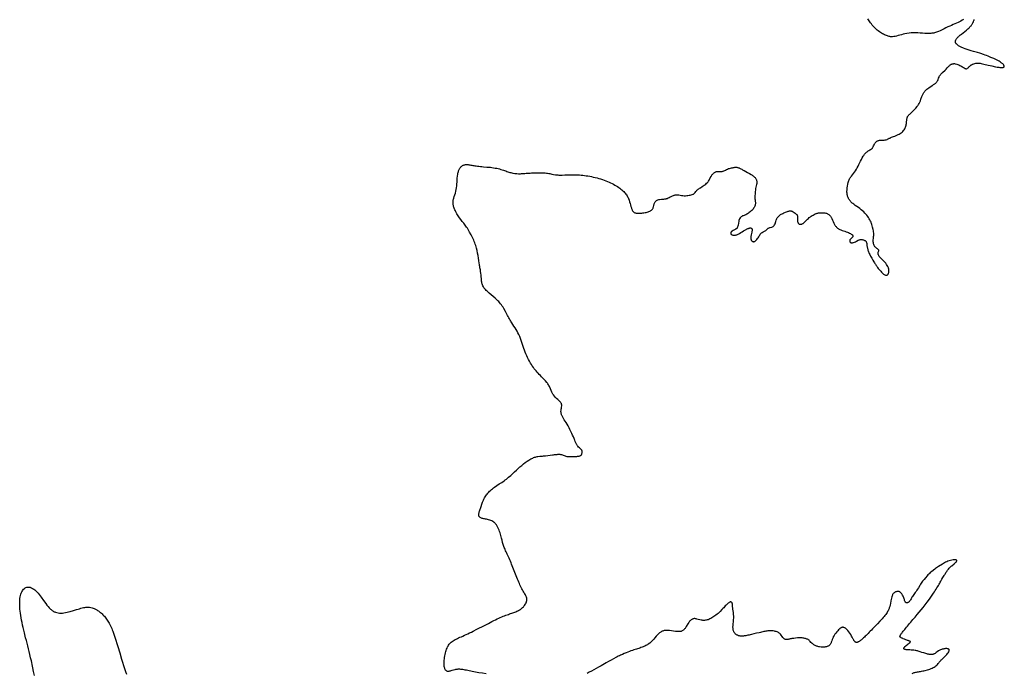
# Model space of a CAD drawing. Header units: millimetres. Extents: x -2727 to 5033, y -935 to 8668.
# Drawn here: x -2385 to 1230, y 1466 to 3866 of the extents above; entities that cross this region are included whole.
import ezdxf

# ---------------------------------------------------------------- set-up
doc = ezdxf.new("R2010")
doc.units = ezdxf.units.MM
doc.layers.add('172', color=7, linetype='Continuous')

msp = doc.modelspace()

# ---------------------------------------------------------------- linework, layer by layer
at = {"layer": '172', "elevation": 172}
for points in [[(1080.3, 3867.2), (1075.6, 3864.2), (1070.6, 3861.4), (1065.5, 3858.7), (1060, 3856), (1054.4, 3853.4), (1048.4, 3850.8), (1042.3, 3848.1), (1035.9, 3845.4), (1029.3, 3842.5), (1022.6, 3839.5), (1015.7, 3836.3), (1008.8, 3832.9), (995, 3825.9), (988, 3822.8), (984.6, 3821.4), (981.1, 3820.1), (977.7, 3819), (974.2, 3818.1), (970.8, 3817.3), (967.3, 3816.7), (963.9, 3816.2), (960.4, 3815.9), (953.2, 3815.6), (945.8, 3815.6), (938, 3816), (929.8, 3816.6), (921.4, 3817.2), (912.9, 3817.8), (904.5, 3818.1), (896.1, 3818), (887.9, 3817.5), (880.1, 3816.6), (872.5, 3815.5), (865.2, 3814.1), (858.4, 3812.5), (851.9, 3810.9), (845.8, 3809.2), (840.1, 3807.6), (834.7, 3806.2), (829.5, 3805), (824.6, 3804), (819.7, 3803.5), (817.3, 3803.4), (814.7, 3803.5), (812.1, 3803.7), (809.4, 3804.1), (806.6, 3804.7), (803.6, 3805.5), (800.5, 3806.5), (797.2, 3807.7), (793.7, 3809.1), (790.2, 3810.7), (786.5, 3812.6), (782.7, 3814.6), (778.9, 3816.9), (775.1, 3819.4), (771.2, 3822.2), (767.3, 3825.1), (763.5, 3828.3), (759.6, 3831.7), (755.9, 3835.3), (752.2, 3839), (748.6, 3842.8), (745.2, 3846.6), (741.9, 3850.5), (738.8, 3854.4), (735.9, 3858.2), (733.3, 3861.9), (730.9, 3865.5), (728.9, 3868.9)], [(-672.5, 1464.1), (-685.9, 1465.9), (-699.2, 1467.9), (-705.7, 1469), (-711.9, 1470.1), (-717.9, 1471.3), (-723.7, 1472.5), (-729.2, 1473.6), (-734.5, 1474.7), (-739.6, 1475.8), (-744.4, 1476.8), (-749.1, 1477.7), (-753.5, 1478.5), (-757.7, 1479.2), (-761.7, 1479.7), (-765.5, 1480.1), (-769.1, 1480.3), (-772.6, 1480.3), (-775.8, 1480.3), (-779, 1480.1), (-782, 1479.8), (-784.8, 1479.4), (-787.6, 1478.9), (-792.8, 1477.6), (-797.8, 1476), (-802.4, 1474.4), (-804.6, 1473.8), (-806.8, 1473.2), (-808.8, 1472.8), (-810.8, 1472.6), (-812.8, 1472.6), (-814.6, 1472.9), (-816.4, 1473.5), (-818, 1474.4), (-819.6, 1475.7), (-821, 1477.3), (-822.4, 1479.2), (-823.5, 1481.6), (-824.5, 1484.2), (-825.4, 1487.3), (-826, 1490.8), (-826.4, 1494.6), (-826.6, 1498.9), (-826.6, 1503.5), (-826.4, 1508.4), (-826, 1513.6), (-825.5, 1518.9), (-824.7, 1524.3), (-823.8, 1529.7), (-822.8, 1535), (-821.6, 1540.3), (-820.3, 1545.2), (-819, 1550), (-817.5, 1554.4), (-815.9, 1558.5), (-814.2, 1562.3), (-812.3, 1565.8), (-810.3, 1569.1), (-808.1, 1572.2), (-805.7, 1575.1), (-803.2, 1577.8), (-800.3, 1580.4), (-797.3, 1582.8), (-793.9, 1585), (-790.3, 1587.2), (-786.5, 1589.4), (-782.4, 1591.5), (-778, 1593.6), (-773.4, 1595.7), (-768.5, 1597.9), (-763.3, 1600.2), (-757.8, 1602.6), (-752.1, 1605.2), (-746.1, 1608), (-739.8, 1610.9), (-733.3, 1614), (-726.7, 1617.2), (-719.9, 1620.5), (-706, 1627.4), (-677.9, 1641.8), (-664.2, 1649), (-657.5, 1652.4), (-650.9, 1655.8), (-644.5, 1659.1), (-638.2, 1662.3), (-632.2, 1665.3), (-626.3, 1668.1), (-620.6, 1670.7), (-615.1, 1673.1), (-609.9, 1675.2), (-604.8, 1677.2), (-600, 1679), (-595.4, 1680.6), (-590.9, 1682.2), (-586.6, 1683.6), (-582.4, 1685), (-578.4, 1686.3), (-570.7, 1689), (-563.3, 1691.9), (-559.8, 1693.5), (-556.4, 1695.1), (-553.1, 1696.9), (-549.9, 1698.7), (-546.8, 1700.6), (-543.9, 1702.7), (-541, 1704.9), (-538.4, 1707.3), (-535.8, 1709.7), (-533.5, 1712.4), (-531.3, 1715.1), (-529.3, 1718), (-527.5, 1720.9), (-526, 1723.9), (-524.8, 1726.9), (-523.9, 1729.9), (-523.3, 1733), (-523, 1736), (-523.2, 1739), (-523.6, 1741.9), (-524.5, 1744.8), (-525.6, 1747.8), (-526.9, 1750.8), (-528.5, 1753.9), (-530.3, 1757.2), (-532.3, 1760.6), (-534.4, 1764.1), (-536.5, 1767.9), (-538.8, 1771.9), (-541.1, 1776.2), (-543.4, 1780.7), (-545.7, 1785.4), (-548.1, 1790.4), (-550.4, 1795.5), (-552.8, 1800.9), (-555.2, 1806.4), (-557.6, 1812), (-560, 1817.8), (-564.8, 1829.7), (-569.5, 1841.8), (-574.2, 1854), (-578.8, 1865.9), (-581.1, 1871.7), (-583.4, 1877.4), (-585.7, 1882.9), (-588, 1888.1), (-590.3, 1893.2), (-592.5, 1898.1), (-594.7, 1902.8), (-596.8, 1907.3), (-598.8, 1911.7), (-600.8, 1915.9), (-602.6, 1920), (-604.3, 1924), (-605.9, 1927.9), (-607.3, 1931.7), (-609.7, 1939.2), (-611.8, 1946.6), (-613.8, 1954.3), (-614.8, 1958.4), (-615.9, 1962.6), (-617.1, 1967), (-618.3, 1971.6), (-619.8, 1976.5), (-621.4, 1981.5), (-623.1, 1986.6), (-625.1, 1991.7), (-627.2, 1996.8), (-629.5, 2001.6), (-632, 2006.3), (-634.7, 2010.6), (-637.6, 2014.6), (-639.2, 2016.4), (-640.8, 2018), (-642.5, 2019.6), (-644.2, 2021), (-647.8, 2023.5), (-651.5, 2025.5), (-655.4, 2027.2), (-659.3, 2028.6), (-663.2, 2029.7), (-667, 2030.6), (-670.8, 2031.3), (-674.5, 2032), (-678, 2032.6), (-681.2, 2033.2), (-684.3, 2033.9), (-687.1, 2034.7), (-689.6, 2035.5), (-691.9, 2036.4), (-693.9, 2037.5), (-695.6, 2038.7), (-697.1, 2040.1), (-698.2, 2041.6), (-699, 2043.4), (-699.5, 2045.3), (-699.7, 2047.5), (-699.5, 2049.9), (-699.2, 2052.5), (-698.6, 2055.2), (-697.8, 2058.2), (-696.9, 2061.3), (-695.9, 2064.5), (-694.7, 2067.9), (-693.5, 2071.4), (-691, 2078.7), (-688.3, 2086.3), (-685.4, 2094.2), (-682.1, 2102), (-680.3, 2105.8), (-678.3, 2109.7), (-676.1, 2113.4), (-673.8, 2117.1), (-671.3, 2120.6), (-668.7, 2124.1), (-665.9, 2127.5), (-662.9, 2130.9), (-659.7, 2134.1), (-656.4, 2137.3), (-652.8, 2140.5), (-649.2, 2143.5), (-645.3, 2146.6), (-641.3, 2149.5), (-632.9, 2155.4), (-624.1, 2161.2), (-615.1, 2167), (-606.3, 2173), (-602, 2176), (-597.8, 2179.2), (-589.8, 2185.7), (-582.1, 2192.4), (-574.9, 2199.1), (-567.9, 2205.7), (-561.2, 2212.1), (-554.7, 2218.2), (-548.3, 2223.9), (-541.9, 2229.4), (-535.5, 2234.7), (-528.9, 2239.7), (-522.1, 2244.4), (-515.2, 2248.9), (-511.8, 2250.9), (-508.3, 2252.8), (-504.9, 2254.6), (-501.5, 2256.2), (-498.1, 2257.7), (-494.8, 2258.9), (-491.6, 2259.9), (-488.4, 2260.8), (-485.3, 2261.5), (-482.1, 2262), (-475.8, 2262.8), (-469.1, 2263.4), (-465.6, 2263.7), (-461.9, 2264), (-458, 2264.3), (-453.9, 2264.8), (-445.5, 2265.8), (-437, 2266.8), (-428.7, 2267.9), (-424.7, 2268.4), (-421, 2268.8), (-417.5, 2269.2), (-414.3, 2269.5), (-411.4, 2269.7), (-408.7, 2269.9), (-406.2, 2270), (-403.9, 2270), (-401.7, 2269.9), (-399.7, 2269.7), (-396, 2269.1), (-392.6, 2268.1), (-389.3, 2266.8), (-382.8, 2264), (-379.5, 2262.9), (-376.2, 2262.1), (-372.6, 2261.7), (-368.9, 2261.7), (-364.8, 2261.9), (-360.4, 2262.1), (-355.5, 2262.2), (-350.2, 2262.3), (-344.7, 2262.4), (-339.4, 2262.5), (-336.8, 2262.7), (-334.5, 2262.9), (-332.3, 2263.3), (-330.3, 2263.7), (-328.5, 2264.2), (-327, 2264.9), (-325.7, 2265.6), (-324.6, 2266.5), (-323.6, 2267.4), (-322.8, 2268.4), (-321.6, 2270.6), (-320.7, 2273.1), (-320.1, 2275.6), (-319.8, 2278.3), (-320, 2281), (-320.3, 2282.4), (-320.7, 2283.8), (-321.4, 2285.1), (-322.1, 2286.4), (-323.1, 2287.7), (-324.3, 2288.9), (-326.9, 2291.5), (-329.9, 2294), (-333.1, 2296.8), (-336, 2299.9), (-337.4, 2301.6), (-338.6, 2303.4), (-339.8, 2305.3), (-340.9, 2307.3), (-343, 2311.7), (-345, 2316.5), (-347.2, 2321.8), (-348.3, 2324.6), (-349.5, 2327.6), (-352.1, 2333.8), (-355, 2340.2), (-358, 2346.9), (-361.3, 2353.8), (-364.6, 2360.6), (-368.1, 2367.4), (-371.7, 2374), (-375.2, 2380.3), (-378.7, 2386.3), (-382.2, 2391.9), (-385.5, 2397.1), (-388.6, 2402), (-391.3, 2406.5), (-393.7, 2410.9), (-394.6, 2413), (-395.5, 2415.1), (-396.1, 2417.2), (-396.7, 2419.3), (-397.4, 2423.5), (-397.7, 2427.6), (-397.5, 2431.7), (-397.1, 2435.7), (-396.3, 2439.7), (-395.6, 2443.7), (-395.1, 2447.5), (-395, 2449.3), (-395, 2451.2), (-395.2, 2452.9), (-395.6, 2454.7), (-396.3, 2456.3), (-397.1, 2457.9), (-398.2, 2459.5), (-399.4, 2461.1), (-400.8, 2462.6), (-402.3, 2464.2), (-405.8, 2467.5), (-409.6, 2470.9), (-413.6, 2474.7), (-417.7, 2478.8), (-421.7, 2483.2), (-425.5, 2488), (-427.2, 2490.5), (-428.9, 2493.2), (-430.4, 2495.9), (-431.7, 2498.7), (-434.2, 2504.4), (-436.5, 2510.4), (-439, 2516.4), (-440.4, 2519.4), (-441.9, 2522.4), (-443.6, 2525.4), (-445.5, 2528.3), (-447.6, 2531.2), (-449.8, 2534), (-454.5, 2539.4), (-459.4, 2544.7), (-464.3, 2549.7), (-469, 2554.5), (-473.4, 2559.1), (-477.5, 2563.5), (-481.4, 2567.7), (-485.2, 2571.9), (-488.8, 2576.1), (-492.3, 2580.2), (-495.7, 2584.5), (-499.1, 2589.1), (-502.6, 2594), (-504.3, 2596.6), (-506.1, 2599.4), (-509.6, 2605.3), (-513.2, 2611.7), (-516.7, 2618.3), (-520.1, 2625), (-523.3, 2631.8), (-526.4, 2638.5), (-529.3, 2645.2), (-532, 2651.9), (-534.5, 2658.7), (-537, 2665.8), (-539.3, 2673), (-544, 2687.9), (-546.5, 2695.3), (-549.3, 2702.5), (-552.3, 2709.5), (-555.5, 2716.2), (-559, 2722.6), (-562.7, 2728.9), (-566.4, 2734.9), (-570.2, 2740.8), (-574, 2746.7), (-578, 2752.8), (-580.1, 2756.1), (-582.2, 2759.5), (-584.4, 2763.2), (-586.6, 2767.1), (-588.9, 2771.2), (-591.3, 2775.7), (-593.8, 2780.3), (-596.4, 2785.2), (-601.8, 2795.1), (-607.4, 2805.1), (-610.4, 2809.9), (-613.4, 2814.6), (-616.5, 2819), (-619.6, 2823.2), (-622.8, 2827.1), (-626.1, 2830.8), (-629.4, 2834.2), (-632.8, 2837.5), (-639.7, 2843.8), (-646.8, 2849.9), (-654.1, 2855.9), (-661.5, 2862.2), (-668.5, 2868.6), (-671.9, 2871.9), (-675, 2875.2), (-677.9, 2878.5), (-680.5, 2881.9), (-682.7, 2885.2), (-684.6, 2888.6), (-686.1, 2892.1), (-687.3, 2895.5), (-688.1, 2898.9), (-688.8, 2902.3), (-689.2, 2905.7), (-689.5, 2909.1), (-689.9, 2915.8), (-690.2, 2922.2), (-690.8, 2928.4), (-691.6, 2934.7), (-692.6, 2941.1), (-693.7, 2947.8), (-694.3, 2951.5), (-695, 2955.2), (-695.6, 2959.2), (-696.2, 2963.4), (-696.9, 2967.7), (-697.6, 2972.2), (-698.9, 2981.4), (-700.4, 2990.7), (-702, 3000.1), (-703.7, 3009.3), (-705.6, 3018.4), (-707.9, 3027.4), (-709.2, 3032), (-710.6, 3036.6), (-712.2, 3041.3), (-714, 3046.1), (-715.9, 3051), (-717.9, 3056), (-720.2, 3061.1), (-722.5, 3066.2), (-727.6, 3076.4), (-732.9, 3086.3), (-735.7, 3091), (-738.4, 3095.6), (-741.2, 3100), (-743.9, 3104.1), (-746.6, 3108), (-749.3, 3111.8), (-754.6, 3118.9), (-759.9, 3125.6), (-765, 3132.3), (-770, 3139.1), (-774.9, 3146.1), (-779.5, 3153.2), (-783.6, 3160.3), (-785.4, 3163.8), (-787.1, 3167.3), (-788.7, 3170.7), (-790, 3173.9), (-791.1, 3177.2), (-792, 3180.3), (-792.8, 3183.4), (-793.3, 3186.4), (-793.7, 3189.4), (-793.9, 3192.4), (-793.9, 3195.4), (-793.7, 3198.3), (-793.4, 3201.3), (-792.9, 3204.3), (-792.2, 3207.4), (-791.4, 3210.4), (-789.5, 3216.6), (-787.4, 3223), (-785.4, 3229.4), (-783.6, 3235.9), (-782.2, 3242.5), (-781.1, 3249.2), (-780.3, 3256), (-779.7, 3263), (-779.2, 3270.1), (-778.7, 3277.3), (-778.2, 3284.6), (-777.5, 3291.8), (-776.5, 3298.7), (-775.9, 3302), (-775.2, 3305.2), (-774.3, 3308.2), (-773.3, 3311.1), (-772.3, 3313.8), (-771.1, 3316.3), (-769.8, 3318.7), (-768.5, 3320.9), (-767, 3322.9), (-765.5, 3324.8), (-763.9, 3326.5), (-762.2, 3328), (-760.5, 3329.4), (-758.7, 3330.5), (-756.9, 3331.5), (-755, 3332.3), (-753, 3333), (-750.9, 3333.5), (-748.6, 3333.8), (-746.3, 3334), (-743.8, 3334.1), (-741.2, 3334), (-738.4, 3333.8), (-735.4, 3333.4), (-732.3, 3333), (-729, 3332.5), (-725.4, 3331.8), (-721.6, 3331.2), (-717.6, 3330.5), (-713.3, 3329.8), (-708.8, 3329.1), (-703.9, 3328.4), (-698.8, 3327.8), (-693.3, 3327.2), (-687.6, 3326.7), (-681.7, 3326.2), (-669.5, 3325.2), (-657, 3324), (-650.9, 3323.3), (-644.9, 3322.5), (-639.1, 3321.5), (-633.5, 3320.5), (-628.2, 3319.2), (-623, 3317.9), (-618.2, 3316.5), (-613.5, 3315), (-609, 3313.6), (-604.6, 3312.1), (-600.4, 3310.6), (-596.4, 3309.2), (-592.5, 3307.8), (-588.6, 3306.6), (-584.9, 3305.5), (-581.3, 3304.5), (-574.1, 3302.8), (-567.2, 3301.6), (-560.2, 3300.9), (-553.1, 3300.6), (-545.8, 3300.7), (-542, 3300.8), (-538.1, 3301.1), (-534.1, 3301.3), (-529.9, 3301.7), (-525.5, 3302), (-521, 3302.4), (-516.2, 3302.7), (-511.1, 3303.1), (-505.8, 3303.4), (-500.3, 3303.7), (-488.9, 3304.1), (-477.4, 3304.2), (-471.8, 3304.2), (-466.3, 3304.1), (-461, 3303.8), (-456, 3303.5), (-451.3, 3303), (-446.9, 3302.4), (-442.8, 3301.7), (-439, 3301), (-431.7, 3299.4), (-424.7, 3297.9), (-417.5, 3296.7), (-413.8, 3296.3), (-409.8, 3296), (-405.8, 3295.8), (-401.6, 3295.6), (-392.9, 3295.7), (-383.8, 3295.9), (-374.4, 3296.3), (-365, 3296.6), (-355.3, 3296.8), (-345.3, 3296.7), (-340.2, 3296.6), (-334.8, 3296.4), (-329.4, 3296), (-323.7, 3295.5), (-317.8, 3294.9), (-311.7, 3294.2), (-305.4, 3293.3), (-298.9, 3292.2), (-292.3, 3291.1), (-285.6, 3289.8), (-278.9, 3288.3), (-272.1, 3286.7), (-265.4, 3285), (-258.7, 3283.1), (-252, 3281.2), (-245.5, 3279.1), (-239.2, 3276.9), (-233, 3274.5), (-226.9, 3272.1), (-221, 3269.6), (-215.3, 3267), (-209.8, 3264.3), (-204.5, 3261.6), (-199.5, 3258.8), (-194.6, 3255.9), (-190, 3253), (-185.6, 3250), (-181.4, 3247.1), (-177.5, 3244.1), (-173.8, 3241), (-170.4, 3238), (-167.2, 3234.9), (-164.3, 3231.8), (-161.6, 3228.7), (-159.1, 3225.5), (-156.9, 3222.4), (-154.9, 3219.3), (-153.2, 3216.1), (-151.6, 3213), (-150.2, 3209.8), (-147.9, 3203.6), (-146, 3197.5), (-144.2, 3191.5), (-142.6, 3185.7), (-140.9, 3180.2), (-139.3, 3175.1), (-138.4, 3172.7), (-137.5, 3170.4), (-136.6, 3168.3), (-135.7, 3166.3), (-134.7, 3164.5), (-133.7, 3162.9), (-132.6, 3161.4), (-131.4, 3160.1), (-130, 3159), (-128.4, 3158), (-126.6, 3157.2), (-124.5, 3156.5), (-122.2, 3156), (-119.5, 3155.7), (-116.4, 3155.4), (-113, 3155.4), (-109.3, 3155.4), (-105.4, 3155.6), (-101.3, 3155.9), (-97.2, 3156.4), (-93.1, 3156.9), (-89, 3157.6), (-85, 3158.4), (-81.3, 3159.3), (-77.9, 3160.2), (-74.8, 3161.3), (-72, 3162.5), (-69.5, 3163.8), (-67.3, 3165.2), (-65.4, 3166.8), (-63.7, 3168.5), (-62.2, 3170.3), (-60.9, 3172.2), (-59.8, 3174.3), (-58.9, 3176.6), (-58.1, 3179), (-56.6, 3184.2), (-55.2, 3189.6), (-54.3, 3192.1), (-53.3, 3194.6), (-52.1, 3196.9), (-50.6, 3199), (-48.8, 3200.8), (-46.7, 3202.4), (-44.3, 3203.6), (-41.5, 3204.5), (-38.6, 3205.3), (-35.5, 3205.8), (-29.1, 3206.6), (-22.7, 3207.1), (-19.7, 3207.4), (-16.9, 3207.7), (-14.3, 3208.2), (-11.9, 3208.7), (-9.7, 3209.3), (-7.6, 3210), (-3.7, 3211.6), (-0.1, 3213.3), (3.5, 3215.3), (7.2, 3217.3), (11.2, 3219.2), (15.3, 3220.9), (17.5, 3221.6), (19.7, 3222.2), (22, 3222.7), (24.4, 3222.9), (26.9, 3223), (29.3, 3223), (34.5, 3222.5), (44.9, 3220.8), (50, 3220.1), (54.9, 3219.8), (59.6, 3219.8), (64.1, 3220.2), (68.4, 3220.7), (72.6, 3221.4), (76.7, 3222.1), (80.6, 3222.9), (84.3, 3223.9), (87.6, 3225.2), (89.2, 3226), (90.6, 3226.9), (91.8, 3227.9), (93, 3229), (95.1, 3231.7), (97.3, 3234.7), (98.5, 3236.3), (99.9, 3238), (101.6, 3239.8), (103.4, 3241.6), (105.6, 3243.5), (108.2, 3245.4), (111, 3247.3), (114.1, 3249.3), (120.8, 3253.5), (127.7, 3257.9), (131, 3260.3), (134.2, 3262.7), (137.1, 3265.3), (139.7, 3267.9), (142.1, 3270.7), (144.1, 3273.5), (146, 3276.4), (147.7, 3279.3), (150.6, 3284.9), (153.4, 3290.3), (154.8, 3292.8), (156.2, 3295.2), (157.7, 3297.3), (159.3, 3299.3), (161, 3301.1), (162.8, 3302.8), (164.6, 3304.2), (166.5, 3305.4), (168.5, 3306.5), (170.5, 3307.4), (172.5, 3308.1), (174.6, 3308.6), (176.8, 3308.9), (178.9, 3309.1), (183.3, 3309.2), (187.7, 3309.1), (191.9, 3309.1), (194, 3309.2), (196, 3309.5), (197.9, 3310), (199.8, 3310.6), (203.3, 3312.2), (206.8, 3314), (210.3, 3316), (213.7, 3317.7), (217.4, 3319.1), (221, 3320.2), (224.7, 3321), (228.3, 3321.7), (231.7, 3322.3), (234.9, 3323.1), (237.8, 3323.8), (240.6, 3324.5), (243.5, 3324.8), (245, 3324.8), (246.6, 3324.7), (248.3, 3324.4), (250.1, 3323.9), (252, 3323.3), (254, 3322.5), (256.1, 3321.6), (258.3, 3320.6), (260.7, 3319.4), (263.2, 3318.2), (265.8, 3316.8), (268.6, 3315.4), (271.5, 3313.9), (274.5, 3312.3), (281, 3309), (287.6, 3305.5), (294.2, 3301.8), (300.4, 3298), (303.3, 3296.1), (306, 3294.2), (308.5, 3292.2), (310.8, 3290.2), (312.8, 3288.2), (314.7, 3286.2), (316.3, 3284.1), (317.7, 3282.1), (318.9, 3280), (319.9, 3277.9), (320.6, 3275.8), (321.1, 3273.7), (321.3, 3271.6), (321.3, 3269.4), (321.2, 3267.3), (321, 3265.1), (320.1, 3260.5), (319, 3255.9), (317.9, 3250.9), (316.9, 3245.8), (316.1, 3240.5), (315.5, 3235.2), (315.1, 3230.1), (314.7, 3225.1), (314.5, 3220.5), (314.4, 3216.2), (314.4, 3212.2), (314.5, 3208.5), (314.8, 3205), (315.1, 3201.8), (315.5, 3198.7), (315.9, 3195.8), (316.1, 3192.9), (316.1, 3190.1), (315.8, 3187.3), (315.2, 3184.6), (314.2, 3181.8), (312.9, 3179.1), (311.3, 3176.3), (309.4, 3173.6), (307.3, 3170.9), (305, 3168.3), (302.5, 3165.6), (299.7, 3163), (296.8, 3160.4), (293.8, 3157.9), (290.7, 3155.5), (287.4, 3153.3), (284.2, 3151.4), (281, 3149.8), (277.7, 3148.5), (274.6, 3147.4), (271.6, 3146.4), (268.7, 3145.3), (266.1, 3144), (263.7, 3142.3), (261.5, 3140.3), (259.6, 3137.9), (257.9, 3135.3), (256.6, 3132.4), (255.5, 3129.2), (254.7, 3125.9), (253.6, 3118.8), (252.6, 3111.8), (252, 3108.5), (251, 3105.3), (250.4, 3103.8), (249.6, 3102.4), (248.7, 3101), (247.6, 3099.8), (246.3, 3098.6), (244.8, 3097.5), (241.5, 3095.5), (234.3, 3091.8), (231.1, 3089.9), (229.7, 3088.9), (228.5, 3087.8), (227.4, 3086.7), (226.6, 3085.6), (226, 3084.4), (225.6, 3083.3), (225.5, 3082.1), (225.5, 3081), (225.8, 3080), (226.4, 3079), (227.2, 3078), (228.3, 3077.2), (229.5, 3076.4), (231, 3075.8), (232.7, 3075.3), (234.6, 3074.9), (236.6, 3074.7), (238.7, 3074.6), (241, 3074.8), (243.3, 3075.1), (245.6, 3075.6), (248, 3076.4), (250.4, 3077.3), (252.8, 3078.5), (257.7, 3081.1), (262.6, 3084.2), (267.5, 3087.4), (272.4, 3090.6), (277.1, 3093.5), (281.7, 3096.1), (284, 3097.2), (286.1, 3098.2), (288.2, 3099.1), (290.2, 3099.9), (292.1, 3100.5), (293.9, 3101), (295.6, 3101.3), (297.2, 3101.4), (298.6, 3101.4), (300, 3101.1), (301.1, 3100.7), (302.1, 3100), (302.9, 3099.1), (303.6, 3098), (304, 3096.6), (304.2, 3095), (304.2, 3093.1), (304, 3091), (303.6, 3088.7), (303.2, 3086.3), (302, 3081.2), (300.8, 3075.9), (300.3, 3073.3), (299.9, 3070.9), (299.6, 3068.5), (299.4, 3066.3), (299.4, 3064.3), (299.5, 3062.3), (299.7, 3060.6), (300.1, 3058.9), (300.5, 3057.5), (301, 3056.1), (301.7, 3054.9), (302.4, 3053.9), (303.3, 3053), (304.2, 3052.2), (305.1, 3051.7), (306.2, 3051.2), (307.3, 3050.9), (308.5, 3050.8), (309.7, 3050.9), (310.9, 3051.1), (312.2, 3051.5), (313.5, 3052.1), (314.8, 3052.8), (316.1, 3053.7), (317.5, 3054.8), (318.8, 3056), (321.4, 3058.8), (323.9, 3062), (326.3, 3065.3), (328.4, 3068.8), (330.3, 3072.2), (332.2, 3075.4), (334.1, 3078.4), (336.2, 3081.1), (337.3, 3082.3), (338.6, 3083.3), (341.3, 3085.2), (344.2, 3086.7), (347.1, 3088), (349.9, 3089.3), (352.4, 3090.7), (354.5, 3092.3), (356.3, 3094), (359.5, 3097.3), (361.2, 3098.8), (362.9, 3100), (364.7, 3101.1), (366.6, 3101.9), (368.6, 3102.6), (370.7, 3103.1), (374.8, 3104), (376.9, 3104.5), (379, 3105.4), (381, 3106.6), (382.1, 3107.5), (383.1, 3108.4), (385, 3110.7), (386.8, 3113.2), (388.4, 3116), (389.6, 3118.9), (390.5, 3121.7), (391.2, 3124.5), (392.4, 3129.9), (393.2, 3132.7), (394.5, 3135.5), (396.1, 3138.2), (398.1, 3141), (400.4, 3143.6), (402.8, 3146), (405.4, 3148.2), (408.1, 3150.2), (410.9, 3151.9), (413.8, 3153.5), (416.9, 3155), (420.2, 3156.4), (427.1, 3159.3), (430.5, 3160.6), (433.7, 3161.8), (436.7, 3162.8), (439.3, 3163.6), (441.8, 3164.1), (443.1, 3164.2), (444.4, 3164.2), (445.7, 3164), (447.2, 3163.7), (448.8, 3163.2), (450.6, 3162.5), (452.4, 3161.7), (454.4, 3160.7), (458.6, 3158.2), (462.6, 3155.3), (464.5, 3153.8), (466.2, 3152.2), (467.7, 3150.7), (468.9, 3149.1), (469.8, 3147.5), (470.5, 3146), (470.9, 3144.5), (471.1, 3143), (471.1, 3140), (470.8, 3136.9), (470.5, 3133.6), (470.4, 3130.1), (470.7, 3126.5), (471, 3124.8), (471.4, 3123.1), (472, 3121.5), (472.7, 3120), (473.5, 3118.7), (474.5, 3117.5), (475.6, 3116.5), (476.8, 3115.8), (478.2, 3115.2), (479.7, 3114.9), (481.3, 3114.7), (483, 3114.8), (484.7, 3115.1), (486.5, 3115.6), (488.3, 3116.3), (490, 3117.2), (491.8, 3118.3), (493.5, 3119.6), (495.2, 3121), (496.9, 3122.6), (500.3, 3126.1), (503.6, 3129.7), (507, 3133.3), (510.5, 3136.6), (514.1, 3139.6), (517.8, 3142.2), (521.4, 3144.6), (524.9, 3146.7), (528.3, 3148.8), (531.6, 3150.8), (535, 3152.6), (538.7, 3154.2), (540.7, 3154.9), (542.9, 3155.5), (545.3, 3156), (547.8, 3156.5), (550.5, 3156.9), (553.4, 3157.1), (559.5, 3157.3), (565.7, 3157.1), (568.7, 3156.8), (571.6, 3156.4), (574.3, 3155.9), (576.9, 3155.2), (579.2, 3154.4), (581.4, 3153.5), (583.3, 3152.4), (585.1, 3151.1), (586.8, 3149.8), (588.4, 3148.2), (589.8, 3146.5), (591.2, 3144.7), (592.6, 3142.6), (593.9, 3140.4), (595.2, 3138), (596.6, 3135.5), (599.2, 3130.1), (601.8, 3124.6), (604.4, 3119.2), (605.7, 3116.6), (606.9, 3114.2), (608.2, 3112), (609.4, 3109.9), (610.7, 3108), (612, 3106.2), (613.4, 3104.6), (614.8, 3103.1), (616.3, 3101.8), (617.9, 3100.5), (619.6, 3099.3), (621.4, 3098.2), (623.4, 3097.1), (625.5, 3096.1), (630, 3094.2), (634.9, 3092.4), (639.9, 3090.7), (644.8, 3089.1), (649.5, 3087.4), (653.8, 3085.7), (657.9, 3084.1), (661.5, 3082.4), (664.9, 3080.7), (668, 3079), (670.6, 3077.4), (671.8, 3076.5), (672.7, 3075.7), (673.5, 3074.8), (674.1, 3073.9), (674.5, 3073), (674.6, 3072), (674.4, 3071), (674, 3069.9), (673.3, 3068.8), (672.3, 3067.7), (670.1, 3065.2), (667.5, 3062.7), (665.2, 3060.1), (664.2, 3058.8), (663.3, 3057.4), (662.8, 3056.1), (662.4, 3054.8), (662.2, 3053.6), (662.2, 3052.4), (662.5, 3051.3), (662.9, 3050.3), (663.5, 3049.3), (664.4, 3048.5), (665.4, 3047.9), (666.6, 3047.4), (667.9, 3047.1), (669.5, 3046.9), (671.1, 3046.9), (672.8, 3047.1), (674.7, 3047.4), (676.5, 3047.8), (680.3, 3048.9), (683.9, 3050.4), (687.2, 3052.3), (693.4, 3056), (696.6, 3057.6), (698.3, 3058.1), (700.2, 3058.6), (702.2, 3058.8), (704.2, 3058.8), (706.4, 3058.7), (708.6, 3058.4), (710.7, 3058), (712.9, 3057.4), (714.9, 3056.6), (716.8, 3055.8), (718.5, 3054.8), (720.1, 3053.7), (721.4, 3052.5), (722.4, 3051.3), (723.2, 3049.9), (723.8, 3048.4), (724.3, 3046.9), (724.6, 3045.2), (725.1, 3041.6), (725.5, 3037.6), (725.8, 3035.4), (726.1, 3033.1), (726.6, 3030.7), (727.1, 3028.2), (727.8, 3025.6), (728.5, 3022.9), (729.4, 3020), (730.4, 3017.1), (731.5, 3014), (732.8, 3010.9), (734.2, 3007.6), (735.7, 3004.2), (739.2, 2997.2), (743, 2990.2), (746.9, 2983.2), (750.9, 2976.7), (752.8, 2973.6), (754.6, 2970.7), (756.4, 2968), (758.1, 2965.5), (759.7, 2963.1), (761.3, 2960.9), (764.4, 2956.7), (767.4, 2952.9), (770.3, 2949.3), (773.2, 2945.8), (776.1, 2942.5), (778.9, 2939.4), (781.6, 2936.6), (784.1, 2934.1), (786.6, 2932), (788.9, 2930.3), (791.1, 2929), (793.2, 2928.1), (795.3, 2927.7), (797.3, 2927.7), (799.3, 2928.2), (800.2, 2928.6), (801.1, 2929.2), (801.9, 2929.9), (802.7, 2930.7), (803.4, 2931.7), (804.1, 2932.9), (804.7, 2934.2), (805.2, 2935.7), (805.6, 2937.2), (805.9, 2939), (806.1, 2940.8), (806.3, 2942.7), (806.3, 2944.7), (806.1, 2946.7), (805.9, 2948.8), (805.5, 2950.9), (805, 2953), (804.4, 2955.1), (803.6, 2957.2), (802.7, 2959.4), (800.4, 2963.6), (797.7, 2967.7), (794.5, 2971.9), (790.8, 2976), (782.7, 2984), (778.8, 2987.9), (775.2, 2991.6), (773.5, 2993.5), (772.1, 2995.3), (770.8, 2997), (769.7, 2998.8), (768.7, 3000.4), (767.9, 3002.1), (767.3, 3003.7), (766.8, 3005.2), (766.5, 3006.6), (766.3, 3008), (766.3, 3009.4), (766.4, 3010.6), (767.1, 3012.9), (767.9, 3015), (768.7, 3016.9), (768.9, 3017.8), (768.9, 3018.7), (768.8, 3019.6), (768.4, 3020.5), (767.8, 3021.4), (767, 3022.3), (766, 3023.2), (764.9, 3024.1), (762.3, 3026.1), (759.7, 3028.1), (757.1, 3030.2), (755, 3032.5), (753.2, 3034.9), (751.8, 3037.5), (750.7, 3040.3), (749.9, 3043.4), (749.3, 3046.8), (749, 3050.4), (748.9, 3054.1), (749, 3058), (749.2, 3062), (750, 3069.9), (750.3, 3074), (750.6, 3078.1), (750.6, 3082.3), (750.2, 3086.6), (749.6, 3091), (748.7, 3095.5), (746.4, 3104.6), (743.8, 3113.5), (742.4, 3117.9), (740.8, 3122.3), (738.9, 3126.6), (736.8, 3130.9), (734.3, 3135.2), (731.5, 3139.4), (728.4, 3143.6), (725.1, 3147.8), (721.6, 3152), (717.8, 3156.1), (713.8, 3160.3), (709.5, 3164.3), (704.7, 3168.4), (699.6, 3172.4), (694, 3176.3), (688.3, 3180.3), (682.5, 3184.3), (676.9, 3188.5), (674.2, 3190.7), (671.7, 3192.9), (669.3, 3195.2), (667, 3197.5), (665, 3199.9), (663, 3202.4), (661.2, 3204.9), (659.6, 3207.5), (658.2, 3210.1), (656.9, 3212.8), (655.7, 3215.5), (654.8, 3218.2), (653.9, 3221), (653.3, 3223.9), (652.8, 3226.7), (652.5, 3229.7), (652.3, 3232.6), (652.2, 3235.6), (652.4, 3241.9), (653, 3248.3), (653.9, 3255), (655.3, 3261.9), (657, 3268.6), (658, 3272), (659.1, 3275.2), (660.4, 3278.3), (661.8, 3281.4), (663.3, 3284.3), (664.9, 3287), (666.6, 3289.6), (668.4, 3292.1), (672.2, 3296.9), (676.1, 3301.6), (679.9, 3306.4), (683.4, 3311.4), (686.7, 3316.8), (689.8, 3322.5), (692.8, 3328.4), (695.8, 3334.5), (702, 3347.1), (705.2, 3353.3), (708.6, 3359.3), (712, 3364.9), (713.7, 3367.5), (715.5, 3369.9), (717.2, 3372.2), (719, 3374.3), (720.8, 3376.3), (722.6, 3378.1), (724.4, 3379.8), (726.1, 3381.3), (729.6, 3384), (733, 3386.3), (736.1, 3388.2), (739.1, 3389.9), (741.9, 3391.7), (744.4, 3393.7), (745.5, 3394.9), (746.5, 3396.2), (747.5, 3397.7), (748.3, 3399.3), (750, 3402.8), (751.6, 3406.6), (753.3, 3410.3), (754.3, 3412), (755.4, 3413.7), (756.6, 3415.2), (757.9, 3416.7), (759.3, 3417.9), (760.8, 3419.1), (762.5, 3420.1), (764.2, 3421.1), (765.9, 3421.8), (767.8, 3422.5), (769.7, 3423), (771.7, 3423.4), (775.8, 3423.9), (780, 3424.1), (788.3, 3424.1), (792.2, 3424.5), (794.1, 3424.8), (795.9, 3425.3), (799.5, 3426.6), (801.3, 3427.4), (803.3, 3428.4), (805.4, 3429.4), (807.7, 3430.5), (810.3, 3431.7), (813.1, 3433), (816.3, 3434.3), (819.8, 3435.7), (823.6, 3437.1), (827.5, 3438.7), (835.8, 3442.1), (840, 3444), (844, 3446.1), (847.9, 3448.3), (851.5, 3450.7), (854.9, 3453.2), (857.8, 3456), (860.3, 3459), (862.5, 3462), (864.3, 3465.2), (865.9, 3468.5), (867.2, 3471.8), (868.2, 3475.1), (869.1, 3478.4), (869.8, 3481.6), (870.3, 3484.8), (870.7, 3487.7), (871.1, 3490.6), (871.4, 3493.2), (871.6, 3495.8), (871.9, 3498.2), (872.1, 3500.5), (872.5, 3502.6), (872.9, 3504.7), (873.3, 3506.6), (874, 3508.4), (874.7, 3510.1), (875.7, 3511.7), (876.7, 3513.3), (878, 3514.8), (879.4, 3516.3), (880.9, 3517.9), (882.6, 3519.4), (884.4, 3521), (886.4, 3522.8), (888.5, 3524.6), (890.7, 3526.6), (893, 3528.7), (895.4, 3531), (900.3, 3535.9), (905.1, 3541.2), (909.7, 3546.8), (911.8, 3549.6), (913.7, 3552.3), (915.4, 3555.1), (917, 3557.9), (918.3, 3560.6), (919.6, 3563.3), (921.7, 3568.6), (923.6, 3573.9), (927.1, 3584.2), (929.2, 3589.3), (931.7, 3594.3), (933.1, 3596.7), (934.7, 3599.1), (936.5, 3601.5), (938.4, 3603.8), (940.6, 3606.1), (943, 3608.4), (945.5, 3610.6), (948.2, 3612.7), (953.9, 3616.8), (959.6, 3620.7), (965.1, 3624.3), (967.7, 3626), (970, 3627.7), (972.3, 3629.2), (974.3, 3630.8), (976.2, 3632.3), (978, 3633.7), (979.6, 3635.2), (981, 3636.8), (982.3, 3638.3), (983.5, 3639.9), (984.6, 3641.6), (985.5, 3643.4), (987.1, 3647.1), (988.6, 3651.1), (990.3, 3655.3), (991.3, 3657.4), (992.4, 3659.5), (993.7, 3661.7), (995.2, 3663.8), (997, 3666), (998.9, 3668.1), (1003.2, 3672.4), (1012.3, 3680.9), (1016.7, 3685.1), (1020.7, 3689.3), (1024.3, 3693.3), (1027.8, 3696.9), (1029.6, 3698.5), (1031.3, 3700), (1033.1, 3701.3), (1034.9, 3702.4), (1036.8, 3703.3), (1038.8, 3703.9), (1040.7, 3704.4), (1042.8, 3704.7), (1044.8, 3704.8), (1046.9, 3704.8), (1049, 3704.6), (1051, 3704.3), (1055.1, 3703.4), (1059.1, 3702.1), (1063, 3700.5), (1066.7, 3698.6), (1070.2, 3696.6), (1073.6, 3694.6), (1076.8, 3692.6), (1079.8, 3690.6), (1082.6, 3688.9), (1085.2, 3687.5), (1086.4, 3687), (1087.6, 3686.5), (1088.7, 3686.2), (1089.7, 3686.1), (1090.7, 3686.1), (1091.7, 3686.2), (1093.5, 3686.7), (1095.2, 3687.7), (1096.8, 3689), (1098.5, 3690.7), (1100.2, 3692.6), (1102.1, 3694.6), (1104.3, 3696.7), (1106.9, 3698.8), (1108.4, 3699.9), (1109.9, 3700.8), (1113.5, 3702.7), (1117.4, 3704.2), (1121.4, 3705.5), (1125.6, 3706.5), (1129.7, 3707), (1133.6, 3707), (1137.5, 3706.7), (1141.4, 3706.1), (1145.5, 3705.3), (1149.9, 3704.3), (1154.6, 3703.1), (1159.7, 3701.9), (1165.2, 3700.6), (1171.1, 3699.3), (1177.4, 3697.8), (1184, 3696.4), (1197.7, 3693.6), (1204.2, 3692.4), (1207.3, 3691.9), (1210.2, 3691.5), (1213, 3691.1), (1215.6, 3690.9), (1218, 3690.7), (1220.1, 3690.6), (1222.1, 3690.7), (1223.9, 3690.8), (1225.4, 3691), (1226.7, 3691.3), (1227.8, 3691.7), (1228.7, 3692.2), (1229.3, 3692.9), (1229.7, 3693.6), (1229.9, 3694.4), (1229.8, 3695.3), (1229.6, 3696.4), (1229.1, 3697.4), (1228.4, 3698.6), (1227.6, 3699.8), (1226.5, 3701.1), (1225.3, 3702.4), (1223.9, 3703.8), (1222.4, 3705.2), (1220.7, 3706.7), (1218.9, 3708.1), (1214.9, 3711.1), (1210.6, 3713.9), (1205.9, 3716.7), (1201.1, 3719.2), (1196.1, 3721.5), (1191.1, 3723.6), (1180.8, 3727.7), (1170.5, 3732), (1165.1, 3734.2), (1159.4, 3736.5), (1153.4, 3738.8), (1150.1, 3739.9), (1146.8, 3741), (1139.6, 3743.1), (1132, 3745.2), (1116.3, 3749.5), (1108.5, 3751.8), (1100.9, 3754.2), (1093.6, 3756.7), (1086.7, 3759.2), (1080.3, 3761.8), (1077.2, 3763.1), (1074.3, 3764.4), (1071.5, 3765.7), (1068.9, 3766.9), (1066.4, 3768.2), (1064.1, 3769.5), (1061.9, 3770.8), (1059.9, 3772), (1058.1, 3773.3), (1056.5, 3774.6), (1055, 3775.9), (1053.7, 3777.2), (1052.7, 3778.4), (1051.8, 3779.7), (1051.1, 3781.1), (1050.6, 3782.4), (1050.2, 3783.7), (1050.1, 3785.1), (1050.2, 3786.5), (1050.4, 3788), (1050.8, 3789.4), (1051.4, 3790.9), (1052.1, 3792.5), (1053, 3794.1), (1054.2, 3795.7), (1055.4, 3797.4), (1056.9, 3799.2), (1058.6, 3801), (1060.4, 3802.9), (1062.4, 3804.9), (1064.6, 3806.9), (1067, 3809), (1069.6, 3811.2), (1072.4, 3813.5), (1078.3, 3818.2), (1084.6, 3823.1), (1090.7, 3828), (1093.7, 3830.4), (1096.5, 3832.8), (1099.1, 3835.2), (1101.6, 3837.5), (1103.8, 3839.7), (1105.9, 3841.9), (1107.8, 3844), (1109.5, 3846.1), (1111, 3848.2), (1112.5, 3850.3), (1114.9, 3854.5), (1116.9, 3858.7), (1118.4, 3862.9), (1118.9, 3865), (1119.3, 3867)], [(891.5, 1465.2), (893.8, 1466.3), (896.3, 1467.4), (898.9, 1468.2), (901.7, 1469), (904.6, 1469.7), (907.7, 1470.4), (911, 1471), (914.5, 1471.6), (918.2, 1472.2), (922, 1472.9), (926, 1473.6), (930.2, 1474.4), (934.5, 1475.3), (938.9, 1476.2), (947.9, 1478.5), (952.3, 1479.9), (956.7, 1481.3), (960.9, 1483), (965, 1484.7), (968.8, 1486.7), (972.4, 1488.8), (975.7, 1491.1), (978.8, 1493.5), (981.7, 1496), (984.3, 1498.6), (986.7, 1501.1), (989, 1503.7), (991.1, 1506.1), (993.1, 1508.5), (995, 1510.7), (996.8, 1512.8), (998.5, 1514.6), (1000.1, 1516.3), (1001.7, 1517.9), (1003.2, 1519.3), (1006.1, 1522), (1011.6, 1526.9), (1014.2, 1529.5), (1016.9, 1532.3), (1019.4, 1535.2), (1021.7, 1538.3), (1023.9, 1541.4), (1025.8, 1544.6), (1026.5, 1546.2), (1027.1, 1547.8), (1027.5, 1549.2), (1027.7, 1550.6), (1027.6, 1551.9), (1027.1, 1553), (1026.4, 1554.1), (1025.2, 1554.9), (1023.7, 1555.5), (1021.7, 1556), (1019.4, 1556.3), (1016.9, 1556.4), (1014.1, 1556.2), (1011.2, 1556), (1008.1, 1555.5), (1005, 1554.9), (1002, 1554), (999, 1553.1), (996.1, 1551.9), (993.4, 1550.6), (990.8, 1549.2), (988.3, 1547.7), (983.7, 1544.5), (979.5, 1541.5), (975.5, 1538.7), (973.6, 1537.6), (971.7, 1536.6), (969.7, 1535.8), (967.8, 1535.1), (965.7, 1534.7), (963.6, 1534.4), (961.4, 1534.3), (959.1, 1534.4), (956.7, 1534.6), (954.1, 1535), (951.3, 1535.5), (948.2, 1536.3), (945, 1537.1), (941.7, 1538.1), (934.7, 1540.3), (927.6, 1542.6), (920.7, 1544.9), (917.3, 1545.9), (914.2, 1546.8), (911.1, 1547.6), (908.2, 1548.3), (905.5, 1548.9), (902.8, 1549.4), (897.8, 1550.3), (892.9, 1550.8), (888.2, 1551.2), (883.5, 1551.5), (879, 1551.7), (874.7, 1551.9), (870.9, 1552.2), (869.2, 1552.4), (867.6, 1552.6), (866.2, 1552.9), (864.9, 1553.2), (863.8, 1553.6), (862.9, 1554.1), (862.2, 1554.5), (861.6, 1555.1), (861.2, 1555.7), (861, 1556.4), (860.9, 1557.1), (861.1, 1557.9), (861.4, 1558.8), (861.8, 1559.7), (862.5, 1560.7), (863.3, 1561.7), (864.2, 1562.8), (865.3, 1563.9), (867.8, 1566.3), (870.8, 1568.7), (874, 1571.3), (877.4, 1573.8), (880.5, 1576.2), (881.8, 1577.3), (883, 1578.3), (884, 1579.3), (884.7, 1580.2), (885, 1581), (885.1, 1581.7), (884.9, 1582.2), (884.4, 1582.8), (883.6, 1583.2), (882.6, 1583.7), (881.3, 1584.1), (879.9, 1584.6), (878.2, 1585.1), (876.4, 1585.6), (874.5, 1586.2), (872.4, 1587), (868, 1588.7), (863.4, 1590.5), (859, 1592.5), (857, 1593.4), (855.1, 1594.4), (853.4, 1595.2), (851.8, 1596.1), (850.5, 1596.8), (849.4, 1597.6), (848.5, 1598.3), (847.8, 1599), (847.3, 1599.8), (847, 1600.6), (846.8, 1601.4), (846.9, 1602.3), (847.2, 1603.3), (847.6, 1604.5), (848.2, 1605.7), (849.1, 1607.1), (850.1, 1608.7), (851.4, 1610.5), (852.9, 1612.5), (854.6, 1614.8), (856.6, 1617.3), (858.9, 1620.1), (861.5, 1623.3), (864.4, 1626.7), (867.5, 1630.6), (870.9, 1634.7), (874.6, 1639), (878.4, 1643.5), (882.3, 1648.2), (886.3, 1653), (894.5, 1662.7), (902.5, 1672.2), (906.4, 1676.8), (910.2, 1681.3), (917.6, 1690.1), (924.8, 1698.9), (932, 1707.9), (935.7, 1712.6), (939.4, 1717.4), (943.2, 1722.4), (947.1, 1727.5), (954.8, 1738.2), (962.5, 1749), (969.8, 1759.7), (973.3, 1764.9), (976.6, 1770), (979.7, 1774.9), (982.6, 1779.6), (985.3, 1784.1), (987.9, 1788.4), (990.3, 1792.6), (992.6, 1796.7), (994.8, 1800.6), (996.9, 1804.3), (1000.9, 1811.4), (1004.8, 1818.1), (1008.6, 1824.4), (1010.4, 1827.3), (1012.2, 1830.1), (1014, 1832.8), (1015.7, 1835.4), (1017.3, 1837.8), (1018.8, 1840.1), (1020.3, 1842.3), (1021.8, 1844.3), (1024.5, 1847.9), (1027.1, 1851.3), (1030, 1854.4), (1033.2, 1857.5), (1035, 1859.1), (1037, 1860.8), (1045.6, 1867.8), (1047.6, 1869.5), (1049.6, 1871.2), (1051.3, 1872.8), (1052.8, 1874.3), (1054, 1875.7), (1054.8, 1877), (1055.3, 1878.1), (1055.4, 1879.2), (1055.3, 1880), (1054.8, 1880.8), (1054, 1881.4), (1053, 1881.9), (1051.7, 1882.3), (1050.1, 1882.5), (1048.4, 1882.6), (1046.5, 1882.6), (1044.4, 1882.5), (1042.2, 1882.3), (1037.5, 1881.5), (1032.5, 1880.4), (1027.5, 1878.9), (1022.8, 1877.3), (1018.4, 1875.5), (1014.4, 1873.6), (1010.6, 1871.5), (1003.2, 1867.1), (987.8, 1857.5), (984.2, 1855.2), (980.9, 1852.9), (977.7, 1850.6), (974.7, 1848.5), (963.5, 1839.9), (960.7, 1837.7), (957.9, 1835.3), (955.1, 1832.7), (952.2, 1829.9), (949.3, 1826.8), (946.5, 1823.5), (940.7, 1816.9), (935.1, 1810.4), (929.6, 1804), (927, 1800.5), (924.4, 1796.8), (922, 1792.7), (919.5, 1788.4), (914.5, 1779.5), (911.8, 1775.1), (908.9, 1770.8), (905.9, 1766.7), (903, 1762.7), (900.1, 1758.9), (897.5, 1755.2), (895.1, 1751.6), (893, 1748.1), (891, 1744.8), (889.2, 1741.6), (887.5, 1738.6), (885.8, 1735.7), (884, 1732.9), (882.2, 1730.5), (880.3, 1728.3), (878.2, 1726.6), (877.1, 1725.9), (876, 1725.3), (874.8, 1724.9), (873.7, 1724.6), (872.5, 1724.5), (871.4, 1724.4), (870.3, 1724.6), (869.3, 1724.9), (868.3, 1725.4), (867.4, 1726), (866.6, 1726.8), (866, 1727.8), (865.4, 1728.9), (864.8, 1730.2), (863.9, 1733.1), (863.1, 1736.3), (862.2, 1739.6), (861.2, 1742.9), (859.9, 1746.1), (858.4, 1749.2), (856.7, 1752.2), (855, 1755), (853.1, 1757.8), (851.2, 1760.3), (849.1, 1762.6), (847.9, 1763.5), (846.7, 1764.4), (845.3, 1765.1), (843.9, 1765.7), (842.3, 1766.1), (840.6, 1766.3), (838.8, 1766.4), (836.9, 1766.3), (835, 1765.9), (833, 1765.4), (831, 1764.7), (829.1, 1763.9), (827.3, 1762.8), (825.5, 1761.6), (823.9, 1760.2), (822.4, 1758.6), (821.1, 1756.9), (820, 1755), (819, 1753), (818.1, 1750.8), (816.7, 1746.2), (815.7, 1741.4), (813.8, 1731.5), (811.7, 1721.6), (810.6, 1716.6), (809.2, 1711.6), (807.7, 1706.4), (806.7, 1703.8), (805.7, 1701.1), (804.5, 1698.3), (803, 1695.3), (801.4, 1692.3), (799.4, 1689.1), (797.2, 1685.7), (794.7, 1682.1), (791.8, 1678.3), (788.5, 1674.3), (784.9, 1670.1), (781.1, 1665.7), (777.1, 1661.3), (772.9, 1656.7), (764.1, 1647.4), (755.1, 1638.1), (746.4, 1629.1), (742.1, 1624.7), (738, 1620.4), (734, 1616.3), (730.1, 1612.3), (726.4, 1608.5), (722.8, 1604.9), (719.4, 1601.5), (716.2, 1598.4), (713.1, 1595.6), (710.3, 1593), (707.6, 1590.7), (705.1, 1588.6), (702.8, 1586.8), (700.7, 1585.2), (698.7, 1583.9), (696.8, 1582.7), (695.1, 1581.7), (693.5, 1580.9), (691.9, 1580.3), (690.5, 1579.8), (689.2, 1579.4), (688, 1579.2), (686.8, 1579.2), (685.7, 1579.3), (684.7, 1579.6), (683.7, 1580), (682.7, 1580.6), (681.8, 1581.3), (680.8, 1582.3), (679.9, 1583.4), (679, 1584.7), (678, 1586.2), (677.1, 1587.8), (676.1, 1589.5), (675, 1591.4), (674, 1593.5), (671.6, 1597.8), (669, 1602.6), (666, 1607.6), (662.7, 1612.7), (659.3, 1617.7), (655.7, 1622.3), (653.9, 1624.5), (652, 1626.4), (650.2, 1628.2), (648.4, 1629.7), (646.6, 1631.1), (644.8, 1632.2), (643.1, 1633.2), (641.3, 1633.9), (639.6, 1634.4), (637.8, 1634.6), (636.1, 1634.6), (634.5, 1634.4), (632.8, 1633.9), (631.2, 1633.2), (629.6, 1632.2), (628, 1631.1), (626.4, 1629.8), (624.8, 1628.3), (621.6, 1625), (618.3, 1621.3), (614.9, 1617.4), (611.5, 1613.2), (608.1, 1608.9), (605, 1604.4), (602.2, 1599.6), (601, 1597.1), (599.9, 1594.6), (597.9, 1589.5), (596.2, 1584.5), (594.6, 1579.8), (593.7, 1577.5), (592.8, 1575.5), (591.8, 1573.6), (590.6, 1571.8), (589.4, 1570.3), (588.1, 1568.9), (586.7, 1567.6), (585.1, 1566.6), (583.4, 1565.6), (581.6, 1564.8), (579.7, 1564.1), (577.6, 1563.5), (575.4, 1563), (573.1, 1562.6), (570.6, 1562.2), (568, 1562), (562.6, 1561.8), (557, 1562.1), (551.4, 1562.8), (548.6, 1563.4), (545.8, 1564.1), (543.1, 1564.9), (540.5, 1565.8), (538, 1566.9), (535.5, 1568), (533.2, 1569.3), (530.9, 1570.6), (528.8, 1571.9), (526.8, 1573.4), (524.9, 1574.9), (523.2, 1576.4), (520.1, 1579.4), (517.3, 1582.5), (514.4, 1585.5), (512.9, 1586.9), (511.2, 1588.2), (509.4, 1589.4), (507.4, 1590.6), (505.1, 1591.6), (502.6, 1592.6), (500, 1593.4), (497.1, 1594.1), (494.1, 1594.7), (491, 1595.2), (487.7, 1595.5), (484.4, 1595.8), (477.5, 1596), (470.4, 1595.7), (463.4, 1595), (456.6, 1594.1), (450.2, 1593), (447.2, 1592.4), (444.3, 1591.9), (441.6, 1591.3), (439.1, 1590.8), (436.8, 1590.3), (434.6, 1589.9), (432.5, 1589.7), (430.6, 1589.6), (428.7, 1589.6), (426.9, 1589.9), (425.3, 1590.4), (423.6, 1591.2), (422, 1592.2), (420.5, 1593.6), (418.9, 1595.2), (417.4, 1597), (414.3, 1601), (411.3, 1605.2), (408.3, 1609.1), (406.8, 1610.8), (405.3, 1612.3), (403.7, 1613.5), (402.2, 1614.6), (400.6, 1615.6), (399, 1616.4), (395.8, 1617.6), (392.5, 1618.6), (389.2, 1619.6), (385.7, 1620.5), (381.9, 1621.3), (379.9, 1621.6), (377.7, 1621.9), (375.5, 1622.1), (373, 1622.2), (370.4, 1622.1), (367.6, 1622), (364.6, 1621.7), (361.4, 1621.3), (358.1, 1620.8), (354.5, 1620.1), (350.8, 1619.4), (346.9, 1618.6), (342.8, 1617.7), (338.6, 1616.8), (334.3, 1615.8), (329.8, 1614.7), (320.4, 1612.5), (310.9, 1610.3), (301.5, 1608.1), (297, 1607.1), (292.7, 1606.2), (288.6, 1605.3), (284.7, 1604.5), (281.1, 1603.8), (277.9, 1603.2), (274.8, 1602.8), (272, 1602.4), (269.4, 1602.1), (267, 1602), (264.7, 1602), (262.5, 1602.1), (260.4, 1602.3), (258.3, 1602.7), (254.3, 1603.8), (250.5, 1605.4), (248.6, 1606.3), (246.9, 1607.4), (245.2, 1608.6), (243.6, 1609.9), (242.1, 1611.3), (240.7, 1612.8), (239.4, 1614.4), (238.3, 1616), (237.2, 1617.8), (236.4, 1619.7), (235.6, 1621.7), (235, 1623.9), (234.5, 1626.2), (234.1, 1628.6), (233.9, 1631.2), (233.8, 1634), (233.8, 1637), (234, 1640.2), (234.2, 1643.5), (234.5, 1647), (235.3, 1654.2), (236, 1661.6), (236.4, 1669), (236.5, 1672.7), (236.5, 1676.3), (236.3, 1679.7), (236, 1683.1), (235.2, 1689.6), (234.3, 1695.7), (233.5, 1701.4), (233.1, 1704.1), (232.8, 1706.7), (232.6, 1709.1), (232.4, 1711.4), (232.3, 1713.6), (232.2, 1715.7), (232, 1717.6), (231.8, 1719.4), (231.5, 1721), (231.2, 1722.5), (230.7, 1723.8), (230.2, 1725), (229.4, 1726), (228.6, 1726.8), (227.5, 1727.4), (226.4, 1727.7), (225, 1727.8), (223.5, 1727.6), (221.9, 1727), (220.1, 1726.2), (218.1, 1724.9), (215.9, 1723.3), (213.6, 1721.2), (211.1, 1718.8), (208.5, 1716.1), (205.7, 1713.1), (202.7, 1710), (199.7, 1706.6), (196.5, 1703.2), (193.2, 1699.6), (186.2, 1692.6), (178.9, 1685.8), (175.2, 1682.6), (171.4, 1679.5), (167.6, 1676.6), (163.8, 1673.9), (160.1, 1671.4), (156.3, 1669.1), (152.6, 1667), (149, 1665.2), (145.5, 1663.7), (142.1, 1662.5), (138.7, 1661.5), (135.4, 1660.8), (132.3, 1660.3), (129.2, 1660), (126.1, 1660), (123.1, 1660.1), (120.2, 1660.4), (117.4, 1660.8), (111.8, 1662.1), (106.4, 1663.6), (101.2, 1665.1), (98.6, 1665.7), (96.2, 1666.1), (93.7, 1666.4), (91.4, 1666.4), (89.1, 1666.1), (86.8, 1665.5), (84.7, 1664.6), (82.5, 1663.4), (80.5, 1662), (78.5, 1660.4), (76.6, 1658.6), (74.7, 1656.6), (72.9, 1654.4), (71.2, 1652.2), (68, 1647.4), (62.2, 1637.4), (59.4, 1632.7), (57.9, 1630.5), (56.4, 1628.5), (54.8, 1626.6), (53.2, 1625), (51.4, 1623.5), (49.5, 1622.3), (47.5, 1621.2), (45.4, 1620.4), (43.2, 1619.7), (40.8, 1619.2), (38.2, 1618.9), (35.5, 1618.7), (32.6, 1618.7), (29.5, 1618.9), (26.2, 1619.1), (22.8, 1619.5), (15.7, 1620.5), (8.3, 1621.6), (1.1, 1622.5), (-2.5, 1622.9), (-5.9, 1623.1), (-9.2, 1623.2), (-12.3, 1623.1), (-15.4, 1622.8), (-18.3, 1622.4), (-21.1, 1621.8), (-23.8, 1621), (-26.5, 1620), (-29.1, 1618.7), (-31.6, 1617.3), (-34, 1615.6), (-36.4, 1613.7), (-38.8, 1611.6), (-41.1, 1609.3), (-43.4, 1606.9), (-48, 1601.6), (-52.5, 1596.2), (-57.2, 1590.8), (-61.9, 1585.7), (-66.8, 1581), (-72, 1576.5), (-77.5, 1572.5), (-80.4, 1570.6), (-83.4, 1568.9), (-86.5, 1567.2), (-89.7, 1565.6), (-93, 1564.1), (-96.5, 1562.7), (-100.1, 1561.3), (-103.9, 1560), (-107.8, 1558.6), (-111.9, 1557.3), (-116.2, 1555.9), (-120.7, 1554.4), (-125.3, 1552.9), (-130.2, 1551.4), (-135.3, 1549.7), (-140.6, 1547.8), (-146.2, 1545.8), (-152.2, 1543.6), (-158.4, 1541.1), (-165.1, 1538.4), (-172.1, 1535.3), (-175.7, 1533.6), (-179.5, 1531.9), (-183.4, 1530), (-187.4, 1528.1), (-191.5, 1526), (-195.7, 1523.9), (-204.4, 1519.4), (-213.4, 1514.5), (-222.6, 1509.5), (-232, 1504.3), (-250.7, 1493.7), (-259.9, 1488.4), (-268.9, 1483.3), (-277.6, 1478.4), (-285.9, 1473.7), (-293.8, 1469.3), (-301.4, 1465.2)], [(-2331, 1457.9), (-2333.7, 1471.9), (-2336.5, 1485.4), (-2337.8, 1492), (-2339.2, 1498.5), (-2340.6, 1504.8), (-2342, 1510.9), (-2344.7, 1522.8), (-2347.4, 1534.3), (-2350.1, 1545.3), (-2352.8, 1555.9), (-2355.4, 1566.2), (-2357.9, 1576.3), (-2360.4, 1586.1), (-2362.9, 1595.7), (-2367.6, 1614.8), (-2369.9, 1624.3), (-2372, 1633.6), (-2374, 1642.8), (-2375.9, 1651.9), (-2377.7, 1660.8), (-2379.3, 1669.5), (-2380.7, 1678), (-2382, 1686.2), (-2383, 1694.2), (-2383.8, 1701.8), (-2384.4, 1709.1), (-2384.7, 1716.1), (-2384.8, 1722.8), (-2384.7, 1729.1), (-2384.3, 1735.1), (-2383.7, 1740.8), (-2382.9, 1746.2), (-2381.8, 1751.3), (-2380.4, 1756), (-2378.9, 1760.4), (-2377, 1764.4), (-2375, 1768.2), (-2372.7, 1771.5), (-2370.3, 1774.4), (-2367.6, 1776.9), (-2364.8, 1779), (-2361.8, 1780.6), (-2358.7, 1781.7), (-2357, 1782.1), (-2355.4, 1782.3), (-2353.7, 1782.4), (-2352, 1782.4), (-2350.2, 1782.3), (-2348.5, 1782), (-2346.7, 1781.6), (-2344.8, 1781), (-2341.1, 1779.5), (-2337.3, 1777.5), (-2333.5, 1775.1), (-2329.5, 1772.1), (-2325.6, 1768.6), (-2321.6, 1764.7), (-2317.6, 1760.4), (-2313.5, 1755.6), (-2309.5, 1750.4), (-2305.4, 1744.9), (-2297.3, 1733.2), (-2289, 1721.5), (-2284.8, 1715.9), (-2280.6, 1710.6), (-2276.2, 1705.7), (-2274.1, 1703.5), (-2271.9, 1701.4), (-2269.6, 1699.4), (-2267.4, 1697.6), (-2265.1, 1696), (-2262.8, 1694.5), (-2260.5, 1693.1), (-2258.2, 1691.9), (-2255.8, 1690.9), (-2253.4, 1690), (-2248.6, 1688.5), (-2243.6, 1687.5), (-2238.5, 1687), (-2233.3, 1686.9), (-2228, 1687.1), (-2222.5, 1687.7), (-2216.9, 1688.6), (-2211.1, 1689.8), (-2205.3, 1691.2), (-2199.4, 1692.7), (-2187.6, 1696.1), (-2176.1, 1699.7), (-2170.6, 1701.4), (-2165.2, 1703), (-2160.1, 1704.5), (-2155.2, 1705.8), (-2150.5, 1706.9), (-2146, 1707.8), (-2141.6, 1708.3), (-2137.2, 1708.6), (-2132.8, 1708.6), (-2128.4, 1708.2), (-2123.9, 1707.4), (-2119.3, 1706.2), (-2114.5, 1704.5), (-2112, 1703.5), (-2109.4, 1702.4), (-2106.8, 1701.1), (-2104.2, 1699.8), (-2101.5, 1698.2), (-2098.8, 1696.6), (-2096, 1694.8), (-2093.3, 1692.9), (-2090.5, 1690.8), (-2087.7, 1688.6), (-2084.9, 1686.2), (-2082.1, 1683.7), (-2079.4, 1681), (-2076.6, 1678.2), (-2073.9, 1675.2), (-2071.2, 1672), (-2068.5, 1668.6), (-2065.9, 1665.1), (-2063.3, 1661.4), (-2060.8, 1657.5), (-2058.4, 1653.4), (-2056, 1649.2), (-2053.7, 1644.7), (-2051.4, 1640.1), (-2049.2, 1635.4), (-2047, 1630.4), (-2044.9, 1625.4), (-2042.9, 1620.2), (-2038.9, 1609.6), (-2035.1, 1598.6), (-2031.4, 1587.2), (-2027.8, 1575.7), (-2024.3, 1564), (-2017.5, 1540.6), (-2010.8, 1517.5), (-2007.4, 1506.1), (-2004, 1494.9), (-2000.5, 1483.8), (-1996.8, 1472.8), (-1993, 1462)]]:
    msp.add_lwpolyline(points, dxfattribs=at)

doc.saveas('drawing.dxf')
